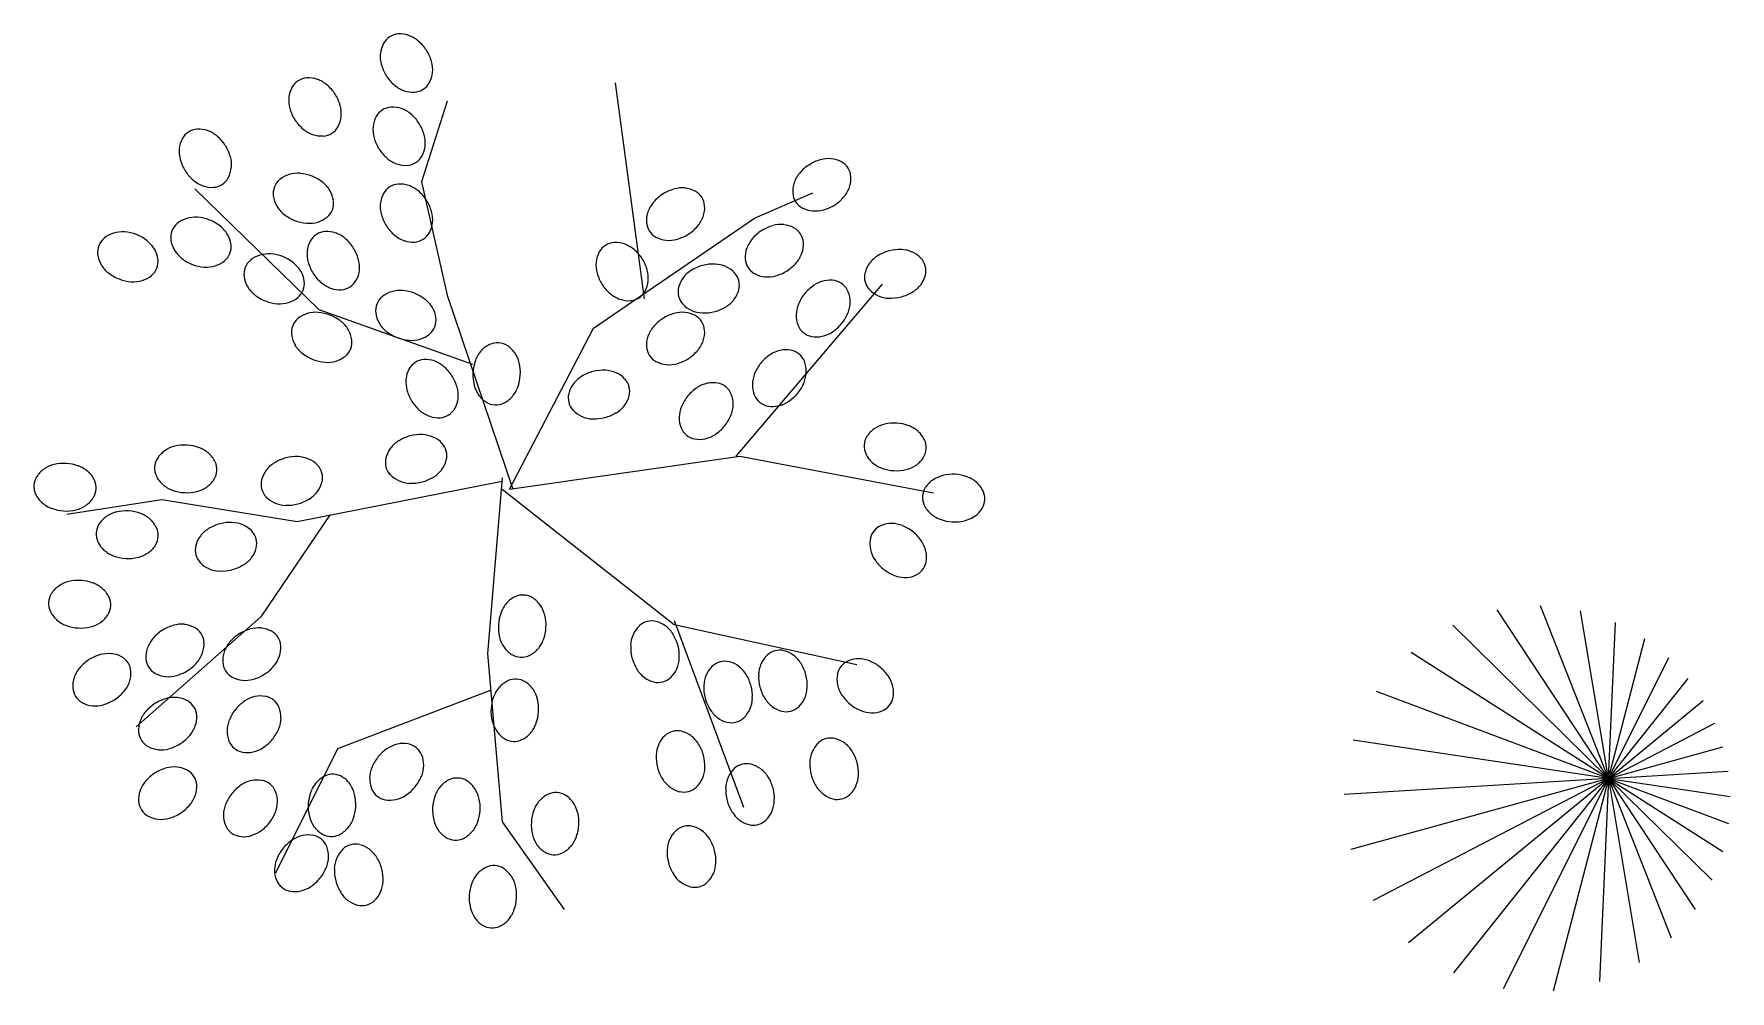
# Model space of a CAD drawing. Extents: x 599.3 to 609.9, y -12.3 to 0.5.
# Drawn here: x 599.35 to 609.91, y -5.47 to 0.49 of the extents above; entities that cross this region are included whole.
import ezdxf

# ---------------------------------------------------------------- set-up
doc = ezdxf.new("R2010")
doc.units = 0
doc.header["$LTSCALE"] = 7.5
doc.layers.get('0').update_dxf_attribs({"linetype": 'CONTINUOUS'})

msp = doc.modelspace()

# ---------------------------------------------------------------- linework, layer by layer
at = {"color": 0}
for p, q in [((603.15, -1.158), (602.968, 0.187)), ((601.92, 0.073), (601.761, -0.429)), ((601.123, -1.226), (600.349, -0.474)), ((601.761, -0.429), (601.92, -1.135)), ((603.834, -0.656), (604.198, -0.497)), ((602.831, -1.34), (603.834, -0.656)), ((601.92, -1.135), (602.33, -2.343)), ((603.72, -2.138), (604.631, -1.067)), ((602.08, -1.568), (601.123, -1.226)), ((602.308, -2.343), (602.831, -1.34)), ((602.308, -2.343), (603.743, -2.138)), ((603.743, -2.138), (604.95, -2.366)), ((602.262, -2.297), (600.986, -2.548)), ((602.262, -2.274), (602.171, -3.368)), ((600.144, -2.411), (599.552, -2.502)), ((600.986, -2.548), (600.144, -2.411)), ((602.262, -2.343), (603.333, -3.186)), ((601.191, -2.502), (600.759, -3.14)), ((600.759, -3.14), (599.984, -3.824)), ((603.333, -3.163), (603.765, -4.325)), ((609.153, -4.146), (608.459, -3.096)), ((609.153, -4.146), (608.73, -3.07)), ((609.153, -4.146), (608.979, -3.101)), ((603.333, -3.186), (604.471, -3.437)), ((609.153, -4.146), (608.183, -3.191)), ((609.153, -4.146), (609.196, -3.174)), ((609.153, -4.146), (609.379, -3.275)), ((602.171, -3.368), (602.262, -4.417)), ((609.153, -4.146), (607.924, -3.361)), ((609.153, -4.146), (609.528, -3.393)), ((609.153, -4.146), (609.649, -3.523)), ((602.194, -3.596), (601.237, -3.961)), ((609.153, -4.146), (607.709, -3.605)), ((609.153, -4.146), (609.743, -3.66)), ((609.153, -4.146), (609.815, -3.802)), ((609.153, -4.146), (607.563, -3.907)), ((601.237, -3.961), (600.85, -4.736)), ((609.153, -4.146), (609.866, -3.948)), ((609.153, -4.146), (609.898, -4.1)), ((609.153, -4.146), (607.506, -4.245)), ((609.153, -4.146), (607.549, -4.589)), ((609.153, -4.146), (607.687, -4.907)), ((609.153, -4.146), (607.908, -5.17)), ((609.153, -4.146), (608.188, -5.356)), ((609.153, -4.146), (608.498, -5.456)), ((609.153, -4.146), (608.809, -5.47)), ((609.153, -4.146), (609.097, -5.41)), ((609.153, -4.146), (609.865, -4.6)), ((609.153, -4.146), (609.901, -4.426)), ((609.153, -4.146), (609.91, -4.259)), ((609.153, -4.146), (609.344, -5.293)), ((609.153, -4.146), (609.543, -5.138)), ((609.153, -4.146), (609.693, -4.963)), ((609.153, -4.146), (609.798, -4.78)), ((602.262, -4.417), (602.649, -4.963))]:
    msp.add_line(p, q, dxfattribs=at)
for centre, radius, start, end in [((601.662, 0.356), 0.158, 151.0337, 175.1792), ((601.624, 0.377), 0.115, 122.6319, 151.0337), ((601.624, 0.377), 0.115, 94.2301, 122.6319), ((601.627, 0.334), 0.158, 70.0845, 94.2301), ((601.613, 0.295), 0.199, 50.2358, 70.0845), ((601.579, 0.254), 0.252, 32.6319, 50.2358), ((601.702, 0.352), 0.199, 175.1792, 195.028), ((601.579, 0.254), 0.252, 15.028, 32.6319), ((601.631, 0.268), 0.199, 355.1792, 15.028), ((601.054, 0.103), 0.115, 94.2301, 122.6319), ((601.058, 0.06), 0.158, 70.0845, 94.2301), ((601.754, 0.366), 0.252, 195.028, 212.6319), ((601.754, 0.366), 0.252, 212.6319, 230.2358), ((601.671, 0.265), 0.158, 331.0337, 355.1792), ((601.092, 0.082), 0.158, 151.0337, 175.1792), ((601.054, 0.103), 0.115, 122.6319, 151.0337), ((601.044, 0.022), 0.199, 50.2358, 70.0845), ((601.01, -0.019), 0.252, 32.6319, 50.2358), ((601.01, -0.019), 0.252, 15.028, 32.6319), ((601.72, 0.325), 0.199, 230.2358, 250.0845), ((601.706, 0.287), 0.158, 250.0845, 274.2301), ((601.709, 0.244), 0.115, 274.2301, 302.6319), ((601.709, 0.244), 0.115, 302.6319, 331.0337), ((601.133, 0.079), 0.199, 175.1792, 195.028), ((601.184, 0.093), 0.252, 195.028, 212.6319), ((601.061, -0.005), 0.199, 355.1792, 15.028), ((601.578, -0.079), 0.115, 122.6319, 151.0337), ((601.578, -0.079), 0.115, 94.2301, 122.6319), ((601.582, -0.122), 0.158, 70.0845, 94.2301), ((601.568, -0.16), 0.199, 50.2358, 70.0845), ((600.371, -0.216), 0.115, 94.2301, 122.6319), ((600.374, -0.259), 0.158, 70.0845, 94.2301), ((601.184, 0.093), 0.252, 212.6319, 230.2358), ((601.15, 0.052), 0.199, 230.2358, 250.0845), ((601.14, -0.03), 0.115, 302.6319, 331.0337), ((601.102, -0.009), 0.158, 331.0337, 355.1792), ((601.616, -0.1), 0.158, 151.0337, 175.1792), ((601.657, -0.103), 0.199, 175.1792, 195.028), ((601.533, -0.201), 0.252, 32.6319, 50.2358), ((601.533, -0.201), 0.252, 15.028, 32.6319), ((600.409, -0.237), 0.158, 151.0337, 175.1792), ((600.371, -0.216), 0.115, 122.6319, 151.0337), ((600.36, -0.297), 0.199, 50.2358, 70.0845), ((600.326, -0.338), 0.252, 32.6319, 50.2358), ((600.326, -0.338), 0.252, 15.028, 32.6319), ((601.136, 0.014), 0.158, 250.0845, 274.2301), ((601.14, -0.03), 0.115, 274.2301, 302.6319), ((601.708, -0.089), 0.252, 195.028, 212.6319), ((601.626, -0.191), 0.158, 331.0337, 355.1792), ((601.585, -0.188), 0.199, 355.1792, 15.028), ((600.45, -0.24), 0.199, 175.1792, 195.028), ((600.501, -0.226), 0.252, 195.028, 212.6319), ((600.378, -0.324), 0.199, 355.1792, 15.028), ((601.708, -0.089), 0.252, 212.6319, 230.2358), ((601.674, -0.131), 0.199, 230.2358, 250.0845), ((601.663, -0.212), 0.115, 274.2301, 302.6319), ((601.663, -0.212), 0.115, 302.6319, 331.0337), ((604.31, -0.536), 0.252, 105.028, 122.6319), ((604.296, -0.484), 0.199, 85.1792, 105.028), ((604.299, -0.443), 0.158, 61.0337, 85.1792), ((604.32, -0.406), 0.115, 32.6319, 61.0337), ((600.501, -0.226), 0.252, 212.6319, 230.2358), ((600.467, -0.267), 0.199, 230.2358, 250.0845), ((600.456, -0.349), 0.115, 302.6319, 331.0337), ((600.418, -0.328), 0.158, 331.0337, 355.1792), ((600.951, -0.503), 0.115, 130.2301, 158.6319), ((600.979, -0.536), 0.158, 106.0845, 130.2301), ((600.99, -0.575), 0.199, 86.2358, 106.0845), ((600.987, -0.629), 0.252, 68.6319, 86.2358), ((600.987, -0.629), 0.252, 51.028, 68.6319), ((601.66, -0.169), 0.158, 250.0845, 274.2301), ((604.269, -0.501), 0.199, 140.2358, 160.0845), ((604.31, -0.536), 0.252, 122.6319, 140.2358), ((604.32, -0.406), 0.115, 4.2301, 32.6319), ((604.277, -0.409), 0.158, 340.0845, 4.2301), ((600.453, -0.306), 0.158, 250.0845, 274.2301), ((600.456, -0.349), 0.115, 274.2301, 302.6319), ((600.951, -0.503), 0.115, 158.6319, 187.0337), ((600.994, -0.498), 0.158, 187.0337, 211.1792), ((601.02, -0.587), 0.199, 31.1792, 51.028), ((601.055, -0.566), 0.158, 7.0337, 31.1792), ((601.662, -0.578), 0.158, 151.0337, 175.1792), ((601.624, -0.558), 0.115, 122.6319, 151.0337), ((601.624, -0.558), 0.115, 94.2301, 122.6319), ((601.627, -0.601), 0.158, 70.0845, 94.2301), ((601.613, -0.639), 0.199, 50.2358, 70.0845), ((601.579, -0.68), 0.252, 32.6319, 50.2358), ((603.399, -0.718), 0.252, 122.6319, 140.2358), ((603.399, -0.718), 0.252, 105.028, 122.6319), ((603.385, -0.666), 0.199, 85.1792, 105.028), ((603.388, -0.626), 0.158, 61.0337, 85.1792), ((603.409, -0.588), 0.115, 32.6319, 61.0337), ((603.409, -0.588), 0.115, 4.2301, 32.6319), ((604.23, -0.488), 0.158, 160.0845, 184.2301), ((604.187, -0.491), 0.115, 184.2301, 212.6319), ((604.198, -0.361), 0.252, 302.6319, 320.2358), ((604.239, -0.395), 0.199, 320.2358, 340.0845), ((601.029, -0.477), 0.199, 211.1792, 231.028), ((601.062, -0.435), 0.252, 231.028, 248.6319), ((601.098, -0.561), 0.115, 310.2301, 338.6319), ((601.098, -0.561), 0.115, 338.6319, 7.0337), ((601.702, -0.582), 0.199, 175.1792, 195.028), ((601.754, -0.568), 0.252, 195.028, 212.6319), ((601.579, -0.68), 0.252, 15.028, 32.6319), ((601.631, -0.666), 0.199, 355.1792, 15.028), ((603.319, -0.67), 0.158, 160.0845, 184.2301), ((603.358, -0.684), 0.199, 140.2358, 160.0845), ((603.366, -0.591), 0.158, 340.0845, 4.2301), ((604.187, -0.491), 0.115, 212.6319, 241.0337), ((604.208, -0.453), 0.158, 241.0337, 265.1792), ((604.212, -0.412), 0.199, 265.1792, 285.028), ((604.198, -0.361), 0.252, 285.028, 302.6319), ((600.313, -0.777), 0.115, 158.6319, 187.0337), ((600.313, -0.777), 0.115, 130.2301, 158.6319), ((600.341, -0.81), 0.158, 106.0845, 130.2301), ((600.352, -0.849), 0.199, 86.2358, 106.0845), ((600.349, -0.902), 0.252, 68.6319, 86.2358), ((600.349, -0.902), 0.252, 51.028, 68.6319), ((600.382, -0.861), 0.199, 31.1792, 51.028), ((601.062, -0.435), 0.252, 248.6319, 266.2358), ((601.059, -0.489), 0.199, 266.2358, 286.0845), ((601.168, -0.854), 0.115, 94.2301, 122.6319), ((601.07, -0.528), 0.158, 286.0845, 310.2301), ((601.172, -0.897), 0.158, 70.0845, 94.2301), ((601.754, -0.568), 0.252, 212.6319, 230.2358), ((601.671, -0.67), 0.158, 331.0337, 355.1792), ((603.276, -0.673), 0.115, 184.2301, 212.6319), ((603.276, -0.673), 0.115, 212.6319, 241.0337), ((603.287, -0.543), 0.252, 302.6319, 320.2358), ((603.328, -0.577), 0.199, 320.2358, 340.0845), ((604.014, -0.946), 0.252, 122.6319, 140.2358), ((604.014, -0.946), 0.252, 105.028, 122.6319), ((604, -0.894), 0.199, 85.1792, 105.028), ((604.003, -0.854), 0.158, 61.0337, 85.1792), ((604.024, -0.816), 0.115, 32.6319, 61.0337), ((599.858, -0.868), 0.115, 158.6319, 187.0337), ((599.858, -0.868), 0.115, 130.2301, 158.6319), ((599.885, -0.901), 0.158, 106.0845, 130.2301), ((599.897, -0.94), 0.199, 86.2358, 106.0845), ((599.893, -0.993), 0.252, 68.6319, 86.2358), ((599.893, -0.993), 0.252, 51.028, 68.6319), ((599.927, -0.952), 0.199, 31.1792, 51.028), ((600.356, -0.772), 0.158, 187.0337, 211.1792), ((600.417, -0.84), 0.158, 7.0337, 31.1792), ((600.46, -0.834), 0.115, 338.6319, 7.0337), ((601.206, -0.875), 0.158, 151.0337, 175.1792), ((601.168, -0.854), 0.115, 122.6319, 151.0337), ((601.158, -0.935), 0.199, 50.2358, 70.0845), ((601.123, -0.976), 0.252, 32.6319, 50.2358), ((601.123, -0.976), 0.252, 15.028, 32.6319), ((601.72, -0.609), 0.199, 230.2358, 250.0845), ((601.706, -0.647), 0.158, 250.0845, 274.2301), ((601.709, -0.69), 0.115, 274.2301, 302.6319), ((601.709, -0.69), 0.115, 302.6319, 331.0337), ((602.968, -0.922), 0.115, 122.6319, 151.0337), ((602.968, -0.922), 0.115, 94.2301, 122.6319), ((602.971, -0.965), 0.158, 70.0845, 94.2301), ((602.957, -1.004), 0.199, 50.2358, 70.0845), ((603.297, -0.635), 0.158, 241.0337, 265.1792), ((603.301, -0.595), 0.199, 265.1792, 285.028), ((603.287, -0.543), 0.252, 285.028, 302.6319), ((603.934, -0.898), 0.158, 160.0845, 184.2301), ((603.973, -0.912), 0.199, 140.2358, 160.0845), ((604.024, -0.816), 0.115, 4.2301, 32.6319), ((603.981, -0.819), 0.158, 340.0845, 4.2301), ((599.9, -0.863), 0.158, 187.0337, 211.1792), ((599.935, -0.842), 0.199, 211.1792, 231.028), ((599.962, -0.931), 0.158, 7.0337, 31.1792), ((600.005, -0.925), 0.115, 338.6319, 7.0337), ((600.391, -0.75), 0.199, 211.1792, 231.028), ((600.424, -0.709), 0.252, 231.028, 248.6319), ((600.424, -0.709), 0.252, 248.6319, 266.2358), ((600.432, -0.801), 0.158, 286.0845, 310.2301), ((600.46, -0.834), 0.115, 310.2301, 338.6319), ((600.769, -1.005), 0.115, 130.2301, 158.6319), ((600.797, -1.038), 0.158, 106.0845, 130.2301), ((600.808, -1.077), 0.199, 86.2358, 106.0845), ((600.804, -1.13), 0.252, 68.6319, 86.2358), ((600.804, -1.13), 0.252, 51.028, 68.6319), ((600.838, -1.089), 0.199, 31.1792, 51.028), ((601.247, -0.878), 0.199, 175.1792, 195.028), ((601.298, -0.864), 0.252, 195.028, 212.6319), ((601.175, -0.962), 0.199, 355.1792, 15.028), ((603.046, -0.946), 0.199, 175.1792, 195.028), ((603.006, -0.943), 0.158, 151.0337, 175.1792), ((602.923, -1.045), 0.252, 32.6319, 50.2358), ((602.923, -1.045), 0.252, 15.028, 32.6319), ((603.575, -1.194), 0.252, 104.6319, 122.2358), ((603.575, -1.194), 0.252, 87.028, 104.6319), ((603.578, -1.141), 0.199, 67.1792, 87.028), ((603.891, -0.901), 0.115, 184.2301, 212.6319), ((603.902, -0.771), 0.252, 302.6319, 320.2358), ((603.943, -0.805), 0.199, 320.2358, 340.0845), ((604.676, -1.033), 0.158, 142.0845, 166.2301), ((604.708, -1.058), 0.199, 122.2358, 142.0845), ((604.737, -1.103), 0.252, 104.6319, 122.2358), ((604.737, -1.103), 0.252, 87.028, 104.6319), ((604.74, -1.05), 0.199, 67.1792, 87.028), ((604.755, -1.012), 0.158, 43.0337, 67.1792), ((604.787, -0.983), 0.115, 14.6319, 43.0337), ((599.969, -0.8), 0.252, 231.028, 248.6319), ((599.969, -0.8), 0.252, 248.6319, 266.2358), ((599.965, -0.853), 0.199, 266.2358, 286.0845), ((599.977, -0.892), 0.158, 286.0845, 310.2301), ((600.005, -0.925), 0.115, 310.2301, 338.6319), ((600.421, -0.762), 0.199, 266.2358, 286.0845), ((600.769, -1.005), 0.115, 158.6319, 187.0337), ((600.812, -0.999), 0.158, 187.0337, 211.1792), ((600.873, -1.068), 0.158, 7.0337, 31.1792), ((600.916, -1.062), 0.115, 338.6319, 7.0337), ((601.298, -0.864), 0.252, 212.6319, 230.2358), ((601.253, -0.987), 0.115, 302.6319, 331.0337), ((601.216, -0.966), 0.158, 331.0337, 355.1792), ((603.098, -0.933), 0.252, 195.028, 212.6319), ((603.015, -1.034), 0.158, 331.0337, 355.1792), ((602.974, -1.031), 0.199, 355.1792, 15.028), ((603.515, -1.124), 0.158, 142.0845, 166.2301), ((603.547, -1.149), 0.199, 122.2358, 142.0845), ((603.594, -1.104), 0.158, 43.0337, 67.1792), ((603.625, -1.074), 0.115, 14.6319, 43.0337), ((603.625, -1.074), 0.115, 346.2301, 14.6319), ((603.891, -0.901), 0.115, 212.6319, 241.0337), ((603.912, -0.863), 0.158, 241.0337, 265.1792), ((603.915, -0.823), 0.199, 265.1792, 285.028), ((603.902, -0.771), 0.252, 285.028, 302.6319), ((604.313, -1.24), 0.199, 103.1792, 123.028), ((604.304, -1.2), 0.158, 79.0337, 103.1792), ((604.312, -1.158), 0.115, 50.6319, 79.0337), ((604.634, -1.023), 0.115, 166.2301, 194.6319), ((604.634, -1.023), 0.115, 194.6319, 223.0337), ((604.745, -0.973), 0.158, 322.0845, 346.2301), ((604.787, -0.983), 0.115, 346.2301, 14.6319), ((600.846, -0.978), 0.199, 211.1792, 231.028), ((600.88, -0.937), 0.252, 231.028, 248.6319), ((600.888, -1.029), 0.158, 286.0845, 310.2301), ((600.916, -1.062), 0.115, 310.2301, 338.6319), ((601.264, -0.905), 0.199, 230.2358, 250.0845), ((601.25, -0.944), 0.158, 250.0845, 274.2301), ((601.253, -0.987), 0.115, 274.2301, 302.6319), ((601.589, -1.233), 0.115, 130.2301, 158.6319), ((601.617, -1.266), 0.158, 106.0845, 130.2301), ((601.628, -1.305), 0.199, 86.2358, 106.0845), ((601.624, -1.358), 0.252, 68.6319, 86.2358), ((601.624, -1.358), 0.252, 51.028, 68.6319), ((601.658, -1.316), 0.199, 31.1792, 51.028), ((603.098, -0.933), 0.252, 212.6319, 230.2358), ((603.064, -0.974), 0.199, 230.2358, 250.0845), ((603.05, -1.012), 0.158, 250.0845, 274.2301), ((603.053, -1.055), 0.115, 274.2301, 302.6319), ((603.053, -1.055), 0.115, 302.6319, 331.0337), ((603.473, -1.114), 0.115, 166.2301, 194.6319), ((603.473, -1.114), 0.115, 194.6319, 223.0337), ((603.551, -1.039), 0.199, 302.2358, 322.0845), ((603.583, -1.064), 0.158, 322.0845, 346.2301), ((604.342, -1.285), 0.252, 140.6319, 158.2358), ((604.342, -1.285), 0.252, 123.028, 140.6319), ((604.312, -1.158), 0.115, 22.2301, 50.6319), ((604.272, -1.174), 0.158, 358.0845, 22.2301), ((604.666, -0.993), 0.158, 223.0337, 247.1792), ((604.682, -0.956), 0.199, 247.1792, 267.028), ((604.684, -0.902), 0.252, 267.028, 284.6319), ((604.684, -0.902), 0.252, 284.6319, 302.2358), ((604.713, -0.948), 0.199, 302.2358, 322.0845), ((600.88, -0.937), 0.252, 248.6319, 266.2358), ((600.876, -0.99), 0.199, 266.2358, 286.0845), ((601.093, -1.402), 0.158, 106.0845, 130.2301), ((601.104, -1.441), 0.199, 86.2358, 106.0845), ((601.1, -1.495), 0.252, 68.6319, 86.2358), ((601.1, -1.495), 0.252, 51.028, 68.6319), ((601.589, -1.233), 0.115, 158.6319, 187.0337), ((601.632, -1.227), 0.158, 187.0337, 211.1792), ((601.693, -1.295), 0.158, 7.0337, 31.1792), ((603.399, -1.493), 0.252, 105.028, 122.6319), ((603.385, -1.441), 0.199, 85.1792, 105.028), ((603.504, -1.084), 0.158, 223.0337, 247.1792), ((603.388, -1.401), 0.158, 61.0337, 85.1792), ((603.52, -1.047), 0.199, 247.1792, 267.028), ((603.409, -1.363), 0.115, 32.6319, 61.0337), ((603.523, -0.994), 0.252, 267.028, 284.6319), ((603.523, -0.994), 0.252, 284.6319, 302.2358), ((604.293, -1.265), 0.199, 158.2358, 178.0845), ((604.252, -1.264), 0.158, 178.0845, 202.2301), ((604.182, -1.153), 0.252, 320.6319, 338.2358), ((604.232, -1.173), 0.199, 338.2358, 358.0845), ((601.065, -1.369), 0.115, 158.6319, 187.0337), ((601.065, -1.369), 0.115, 130.2301, 158.6319), ((601.134, -1.453), 0.199, 31.1792, 51.028), ((601.169, -1.432), 0.158, 7.0337, 31.1792), ((601.666, -1.206), 0.199, 211.1792, 231.028), ((601.7, -1.165), 0.252, 231.028, 248.6319), ((601.736, -1.29), 0.115, 310.2301, 338.6319), ((601.736, -1.29), 0.115, 338.6319, 7.0337), ((603.358, -1.459), 0.199, 140.2358, 160.0845), ((603.399, -1.493), 0.252, 122.6319, 140.2358), ((603.409, -1.363), 0.115, 4.2301, 32.6319), ((603.366, -1.366), 0.158, 340.0845, 4.2301), ((604.212, -1.28), 0.115, 202.2301, 230.6319), ((604.212, -1.28), 0.115, 230.6319, 259.0337), ((604.211, -1.198), 0.199, 283.1792, 303.028), ((604.182, -1.153), 0.252, 303.028, 320.6319), ((601.108, -1.364), 0.158, 187.0337, 211.1792), ((601.142, -1.343), 0.199, 211.1792, 231.028), ((601.212, -1.427), 0.115, 310.2301, 338.6319), ((601.212, -1.427), 0.115, 338.6319, 7.0337), ((601.7, -1.165), 0.252, 248.6319, 266.2358), ((601.696, -1.218), 0.199, 266.2358, 286.0845), ((601.708, -1.257), 0.158, 286.0845, 310.2301), ((602.251, -1.586), 0.158, 115.0337, 139.1792), ((602.233, -1.547), 0.115, 86.6319, 115.0337), ((602.233, -1.547), 0.115, 58.2301, 86.6319), ((602.21, -1.583), 0.158, 34.0845, 58.2301), ((603.319, -1.445), 0.158, 160.0845, 184.2301), ((603.276, -1.448), 0.115, 184.2301, 212.6319), ((603.328, -1.352), 0.199, 320.2358, 340.0845), ((604.031, -1.633), 0.158, 79.0337, 103.1792), ((604.039, -1.591), 0.115, 50.6319, 79.0337), ((604.22, -1.238), 0.158, 259.0337, 283.1792), ((601.176, -1.301), 0.252, 231.028, 248.6319), ((601.176, -1.301), 0.252, 248.6319, 266.2358), ((601.173, -1.355), 0.199, 266.2358, 286.0845), ((601.184, -1.394), 0.158, 286.0845, 310.2301), ((601.783, -1.651), 0.115, 122.6319, 151.0337), ((601.783, -1.651), 0.115, 94.2301, 122.6319), ((601.787, -1.694), 0.158, 70.0845, 94.2301), ((601.773, -1.733), 0.199, 50.2358, 70.0845), ((601.738, -1.774), 0.252, 32.6319, 50.2358), ((602.332, -1.632), 0.252, 159.028, 176.6319), ((602.282, -1.612), 0.199, 139.1792, 159.028), ((602.176, -1.606), 0.199, 14.2358, 34.0845), ((602.124, -1.619), 0.252, 356.6319, 14.2358), ((603.276, -1.448), 0.115, 212.6319, 241.0337), ((603.297, -1.41), 0.158, 241.0337, 265.1792), ((603.301, -1.37), 0.199, 265.1792, 285.028), ((603.287, -1.318), 0.252, 285.028, 302.6319), ((603.287, -1.318), 0.252, 302.6319, 320.2358), ((604.069, -1.718), 0.252, 140.6319, 158.2358), ((604.069, -1.718), 0.252, 123.028, 140.6319), ((604.04, -1.673), 0.199, 103.1792, 123.028), ((604.039, -1.591), 0.115, 22.2301, 50.6319), ((603.999, -1.607), 0.158, 358.0845, 22.2301), ((601.821, -1.672), 0.158, 151.0337, 175.1792), ((601.862, -1.676), 0.199, 175.1792, 195.028), ((601.738, -1.774), 0.252, 15.028, 32.6319), ((602.332, -1.632), 0.252, 176.6319, 194.2358), ((602.124, -1.619), 0.252, 339.028, 356.6319), ((602.831, -1.785), 0.158, 142.0845, 166.2301), ((602.863, -1.81), 0.199, 122.2358, 142.0845), ((602.892, -1.855), 0.252, 104.6319, 122.2358), ((602.892, -1.855), 0.252, 87.028, 104.6319), ((602.895, -1.802), 0.199, 67.1792, 87.028), ((602.91, -1.764), 0.158, 43.0337, 67.1792), ((602.942, -1.735), 0.115, 14.6319, 43.0337), ((603.584, -1.878), 0.199, 103.1792, 123.028), ((603.575, -1.839), 0.158, 79.0337, 103.1792), ((603.583, -1.796), 0.115, 50.6319, 79.0337), ((604.02, -1.698), 0.199, 158.2358, 178.0845), ((603.909, -1.586), 0.252, 320.6319, 338.2358), ((603.958, -1.606), 0.199, 338.2358, 358.0845), ((601.913, -1.662), 0.252, 195.028, 212.6319), ((601.831, -1.763), 0.158, 331.0337, 355.1792), ((601.79, -1.76), 0.199, 355.1792, 15.028), ((602.28, -1.645), 0.199, 194.2358, 214.0845), ((602.246, -1.667), 0.158, 214.0845, 238.2301), ((602.205, -1.665), 0.158, 295.0337, 319.1792), ((602.174, -1.638), 0.199, 319.1792, 339.028), ((602.789, -1.775), 0.115, 166.2301, 194.6319), ((602.9, -1.725), 0.158, 322.0845, 346.2301), ((602.942, -1.735), 0.115, 346.2301, 14.6319), ((603.614, -1.923), 0.252, 140.6319, 158.2358), ((603.614, -1.923), 0.252, 123.028, 140.6319), ((603.583, -1.796), 0.115, 22.2301, 50.6319), ((603.543, -1.813), 0.158, 358.0845, 22.2301), ((603.979, -1.697), 0.158, 178.0845, 202.2301), ((603.939, -1.713), 0.115, 202.2301, 230.6319), ((603.909, -1.586), 0.252, 303.028, 320.6319), ((601.913, -1.662), 0.252, 212.6319, 230.2358), ((601.879, -1.703), 0.199, 230.2358, 250.0845), ((601.865, -1.741), 0.158, 250.0845, 274.2301), ((601.868, -1.784), 0.115, 274.2301, 302.6319), ((601.868, -1.784), 0.115, 302.6319, 331.0337), ((602.223, -1.704), 0.115, 238.2301, 266.6319), ((602.223, -1.704), 0.115, 266.6319, 295.0337), ((602.789, -1.775), 0.115, 194.6319, 223.0337), ((602.821, -1.745), 0.158, 223.0337, 247.1792), ((602.837, -1.708), 0.199, 247.1792, 267.028), ((602.839, -1.654), 0.252, 267.028, 284.6319), ((602.839, -1.654), 0.252, 284.6319, 302.2358), ((602.868, -1.7), 0.199, 302.2358, 322.0845), ((603.564, -1.903), 0.199, 158.2358, 178.0845), ((603.523, -1.902), 0.158, 178.0845, 202.2301), ((603.453, -1.791), 0.252, 320.6319, 338.2358), ((603.503, -1.811), 0.199, 338.2358, 358.0845), ((603.939, -1.713), 0.115, 230.6319, 259.0337), ((603.947, -1.671), 0.158, 259.0337, 283.1792), ((603.938, -1.631), 0.199, 283.1792, 303.028), ((601.753, -2.256), 0.252, 87.028, 104.6319), ((601.756, -2.203), 0.199, 67.1792, 87.028), ((603.483, -1.918), 0.115, 202.2301, 230.6319), ((603.483, -1.918), 0.115, 230.6319, 259.0337), ((603.482, -1.836), 0.199, 283.1792, 303.028), ((603.453, -1.791), 0.252, 303.028, 320.6319), ((604.669, -2.099), 0.158, 124.0845, 148.2301), ((604.691, -2.133), 0.199, 104.2358, 124.0845), ((604.705, -2.184), 0.252, 86.6319, 104.2358), ((604.705, -2.184), 0.252, 69.028, 86.6319), ((604.724, -2.134), 0.199, 49.1792, 69.028), ((604.75, -2.104), 0.158, 25.0337, 49.1792), ((600.25, -2.236), 0.158, 124.0845, 148.2301), ((600.273, -2.269), 0.199, 104.2358, 124.0845), ((600.286, -2.321), 0.252, 86.6319, 104.2358), ((600.286, -2.321), 0.252, 69.028, 86.6319), ((600.305, -2.271), 0.199, 49.1792, 69.028), ((601.692, -2.186), 0.158, 142.0845, 166.2301), ((601.724, -2.211), 0.199, 122.2358, 142.0845), ((601.753, -2.256), 0.252, 104.6319, 122.2358), ((601.772, -2.165), 0.158, 43.0337, 67.1792), ((601.803, -2.136), 0.115, 14.6319, 43.0337), ((601.803, -2.136), 0.115, 346.2301, 14.6319), ((603.491, -1.876), 0.158, 259.0337, 283.1792), ((604.632, -2.076), 0.115, 148.2301, 176.6319), ((604.632, -2.076), 0.115, 176.6319, 205.0337), ((604.789, -2.085), 0.115, 328.2301, 356.6319), ((604.789, -2.085), 0.115, 356.6319, 25.0337), ((599.498, -2.35), 0.158, 124.0845, 148.2301), ((599.521, -2.383), 0.199, 104.2358, 124.0845), ((599.534, -2.435), 0.252, 86.6319, 104.2358), ((599.534, -2.435), 0.252, 69.028, 86.6319), ((599.553, -2.385), 0.199, 49.1792, 69.028), ((600.213, -2.213), 0.115, 148.2301, 176.6319), ((600.213, -2.213), 0.115, 176.6319, 205.0337), ((600.331, -2.24), 0.158, 25.0337, 49.1792), ((600.371, -2.222), 0.115, 356.6319, 25.0337), ((600.95, -2.348), 0.199, 122.2358, 142.0845), ((600.979, -2.393), 0.252, 104.6319, 122.2358), ((600.979, -2.393), 0.252, 87.028, 104.6319), ((600.981, -2.34), 0.199, 67.1792, 87.028), ((600.997, -2.302), 0.158, 43.0337, 67.1792), ((601.029, -2.273), 0.115, 14.6319, 43.0337), ((601.65, -2.176), 0.115, 166.2301, 194.6319), ((601.65, -2.176), 0.115, 194.6319, 223.0337), ((601.761, -2.126), 0.158, 322.0845, 346.2301), ((604.671, -2.058), 0.158, 205.0337, 229.1792), ((604.698, -2.027), 0.199, 229.1792, 249.028), ((604.717, -1.977), 0.252, 249.028, 266.6319), ((604.73, -2.029), 0.199, 284.2358, 304.0845), ((604.753, -2.063), 0.158, 304.0845, 328.2301), ((599.461, -2.327), 0.115, 176.6319, 205.0337), ((599.461, -2.327), 0.115, 148.2301, 176.6319), ((599.58, -2.354), 0.158, 25.0337, 49.1792), ((599.619, -2.336), 0.115, 356.6319, 25.0337), ((600.252, -2.195), 0.158, 205.0337, 229.1792), ((600.279, -2.164), 0.199, 229.1792, 249.028), ((600.334, -2.199), 0.158, 304.0845, 328.2301), ((600.371, -2.222), 0.115, 328.2301, 356.6319), ((600.876, -2.313), 0.115, 166.2301, 194.6319), ((600.918, -2.323), 0.158, 142.0845, 166.2301), ((600.987, -2.262), 0.158, 322.0845, 346.2301), ((601.029, -2.273), 0.115, 346.2301, 14.6319), ((601.682, -2.146), 0.158, 223.0337, 247.1792), ((601.698, -2.109), 0.199, 247.1792, 267.028), ((601.7, -2.055), 0.252, 267.028, 284.6319), ((601.7, -2.055), 0.252, 284.6319, 302.2358), ((601.729, -2.101), 0.199, 302.2358, 322.0845), ((604.717, -1.977), 0.252, 266.6319, 284.2358), ((605.033, -2.418), 0.158, 124.0845, 148.2301), ((605.056, -2.452), 0.199, 104.2358, 124.0845), ((605.069, -2.503), 0.252, 86.6319, 104.2358), ((605.069, -2.503), 0.252, 69.028, 86.6319), ((605.088, -2.453), 0.199, 49.1792, 69.028), ((605.115, -2.423), 0.158, 25.0337, 49.1792), ((599.5, -2.308), 0.158, 205.0337, 229.1792), ((599.527, -2.278), 0.199, 229.1792, 249.028), ((599.582, -2.313), 0.158, 304.0845, 328.2301), ((599.619, -2.336), 0.115, 328.2301, 356.6319), ((600.298, -2.114), 0.252, 249.028, 266.6319), ((600.298, -2.114), 0.252, 266.6319, 284.2358), ((600.311, -2.166), 0.199, 284.2358, 304.0845), ((600.876, -2.313), 0.115, 194.6319, 223.0337), ((600.907, -2.283), 0.158, 223.0337, 247.1792), ((600.923, -2.246), 0.199, 247.1792, 267.028), ((600.926, -2.192), 0.252, 284.6319, 302.2358), ((600.955, -2.237), 0.199, 302.2358, 322.0845), ((604.996, -2.395), 0.115, 148.2301, 176.6319), ((604.996, -2.395), 0.115, 176.6319, 205.0337), ((605.154, -2.404), 0.115, 328.2301, 356.6319), ((605.154, -2.404), 0.115, 356.6319, 25.0337), ((599.546, -2.228), 0.252, 249.028, 266.6319), ((599.546, -2.228), 0.252, 266.6319, 284.2358), ((599.559, -2.28), 0.199, 284.2358, 304.0845), ((599.885, -2.646), 0.158, 124.0845, 148.2301), ((599.908, -2.679), 0.199, 104.2358, 124.0845), ((599.921, -2.731), 0.252, 86.6319, 104.2358), ((599.921, -2.731), 0.252, 69.028, 86.6319), ((599.94, -2.681), 0.199, 49.1792, 69.028), ((599.967, -2.651), 0.158, 25.0337, 49.1792), ((600.926, -2.192), 0.252, 267.028, 284.6319), ((605.035, -2.377), 0.158, 205.0337, 229.1792), ((605.062, -2.346), 0.199, 229.1792, 249.028), ((605.081, -2.296), 0.252, 249.028, 266.6319), ((605.094, -2.348), 0.199, 284.2358, 304.0845), ((605.117, -2.382), 0.158, 304.0845, 328.2301), ((599.849, -2.623), 0.115, 148.2301, 176.6319), ((599.849, -2.623), 0.115, 176.6319, 205.0337), ((600.006, -2.632), 0.115, 328.2301, 356.6319), ((600.006, -2.632), 0.115, 356.6319, 25.0337), ((600.508, -2.733), 0.158, 142.0845, 166.2301), ((600.54, -2.758), 0.199, 122.2358, 142.0845), ((600.569, -2.803), 0.252, 104.6319, 122.2358), ((600.569, -2.803), 0.252, 87.028, 104.6319), ((600.571, -2.75), 0.199, 67.1792, 87.028), ((600.587, -2.712), 0.158, 43.0337, 67.1792), ((600.619, -2.683), 0.115, 14.6319, 43.0337), ((604.668, -2.676), 0.115, 140.6319, 169.0337), ((604.668, -2.676), 0.115, 112.2301, 140.6319), ((604.685, -2.716), 0.158, 88.0845, 112.2301), ((604.683, -2.756), 0.199, 68.2358, 88.0845), ((604.664, -2.806), 0.252, 50.6319, 68.2358), ((604.664, -2.806), 0.252, 33.028, 50.6319), ((605.081, -2.296), 0.252, 266.6319, 284.2358), ((599.888, -2.605), 0.158, 205.0337, 229.1792), ((599.914, -2.574), 0.199, 229.1792, 249.028), ((599.947, -2.576), 0.199, 284.2358, 304.0845), ((599.969, -2.61), 0.158, 304.0845, 328.2301), ((600.466, -2.723), 0.115, 166.2301, 194.6319), ((600.577, -2.673), 0.158, 322.0845, 346.2301), ((600.619, -2.683), 0.115, 346.2301, 14.6319), ((604.711, -2.684), 0.158, 169.0337, 193.1792), ((604.75, -2.675), 0.199, 193.1792, 213.028), ((604.708, -2.777), 0.199, 13.1792, 33.028), ((604.748, -2.767), 0.158, 349.0337, 13.1792), ((599.933, -2.524), 0.252, 249.028, 266.6319), ((599.933, -2.524), 0.252, 266.6319, 284.2358), ((600.466, -2.723), 0.115, 194.6319, 223.0337), ((600.497, -2.693), 0.158, 223.0337, 247.1792), ((600.513, -2.656), 0.199, 247.1792, 267.028), ((600.516, -2.602), 0.252, 267.028, 284.6319), ((600.516, -2.602), 0.252, 284.6319, 302.2358), ((600.545, -2.648), 0.199, 302.2358, 322.0845), ((604.795, -2.645), 0.252, 213.028, 230.6319), ((604.795, -2.645), 0.252, 230.6319, 248.2358), ((604.79, -2.776), 0.115, 292.2301, 320.6319), ((604.79, -2.776), 0.115, 320.6319, 349.0337), ((599.589, -3.079), 0.158, 124.0845, 148.2301), ((599.612, -3.112), 0.199, 104.2358, 124.0845), ((599.625, -3.164), 0.252, 86.6319, 104.2358), ((599.625, -3.164), 0.252, 69.028, 86.6319), ((599.644, -3.114), 0.199, 49.1792, 69.028), ((604.775, -2.695), 0.199, 248.2358, 268.0845), ((604.774, -2.736), 0.158, 268.0845, 292.2301), ((599.552, -3.056), 0.115, 176.6319, 205.0337), ((599.552, -3.056), 0.115, 148.2301, 176.6319), ((599.671, -3.084), 0.158, 25.0337, 49.1792), ((599.71, -3.065), 0.115, 356.6319, 25.0337), ((602.441, -3.184), 0.199, 139.1792, 159.028), ((602.41, -3.157), 0.158, 115.0337, 139.1792), ((602.392, -3.118), 0.115, 86.6319, 115.0337), ((602.392, -3.118), 0.115, 58.2301, 86.6319), ((602.369, -3.155), 0.158, 34.0845, 58.2301), ((599.592, -3.038), 0.158, 205.0337, 229.1792), ((599.618, -3.007), 0.199, 229.1792, 249.028), ((599.673, -3.043), 0.158, 304.0845, 328.2301), ((599.71, -3.065), 0.115, 328.2301, 356.6319), ((602.491, -3.203), 0.252, 159.028, 176.6319), ((602.335, -3.178), 0.199, 14.2358, 34.0845), ((602.284, -3.191), 0.252, 356.6319, 14.2358), ((603.194, -3.28), 0.115, 104.6319, 133.0337), ((603.194, -3.28), 0.115, 76.2301, 104.6319), ((603.184, -3.322), 0.158, 52.0845, 76.2301), ((599.637, -2.957), 0.252, 249.028, 266.6319), ((599.637, -2.957), 0.252, 266.6319, 284.2358), ((599.65, -3.009), 0.199, 284.2358, 304.0845), ((600.24, -3.402), 0.199, 140.2358, 160.0845), ((600.281, -3.436), 0.252, 122.6319, 140.2358), ((600.281, -3.436), 0.252, 105.028, 122.6319), ((600.267, -3.384), 0.199, 85.1792, 105.028), ((600.27, -3.344), 0.158, 61.0337, 85.1792), ((600.291, -3.306), 0.115, 32.6319, 61.0337), ((600.291, -3.306), 0.115, 4.2301, 32.6319), ((600.759, -3.459), 0.252, 122.6319, 140.2358), ((600.759, -3.459), 0.252, 105.028, 122.6319), ((600.745, -3.407), 0.199, 85.1792, 105.028), ((600.749, -3.367), 0.158, 61.0337, 85.1792), ((600.77, -3.329), 0.115, 32.6319, 61.0337), ((600.77, -3.329), 0.115, 4.2301, 32.6319), ((602.491, -3.203), 0.252, 176.6319, 194.2358), ((602.439, -3.216), 0.199, 194.2358, 214.0845), ((602.284, -3.191), 0.252, 339.028, 356.6319), ((603.261, -3.327), 0.199, 157.1792, 177.028), ((603.224, -3.312), 0.158, 133.0337, 157.1792), ((603.159, -3.354), 0.199, 32.2358, 52.0845), ((603.114, -3.383), 0.252, 14.6319, 32.2358), ((599.825, -3.618), 0.252, 105.028, 122.6319), ((599.811, -3.567), 0.199, 85.1792, 105.028), ((599.815, -3.526), 0.158, 61.0337, 85.1792), ((600.201, -3.388), 0.158, 160.0845, 184.2301), ((600.21, -3.295), 0.199, 320.2358, 340.0845), ((600.248, -3.309), 0.158, 340.0845, 4.2301), ((600.68, -3.411), 0.158, 160.0845, 184.2301), ((600.718, -3.425), 0.199, 140.2358, 160.0845), ((600.726, -3.332), 0.158, 340.0845, 4.2301), ((602.405, -3.239), 0.158, 214.0845, 238.2301), ((602.383, -3.276), 0.115, 238.2301, 266.6319), ((602.383, -3.276), 0.115, 266.6319, 295.0337), ((602.364, -3.237), 0.158, 295.0337, 319.1792), ((602.334, -3.21), 0.199, 319.1792, 339.028), ((603.315, -3.33), 0.252, 177.028, 194.6319), ((603.114, -3.383), 0.252, 357.028, 14.6319), ((604.021, -3.494), 0.158, 133.0337, 157.1792), ((603.991, -3.462), 0.115, 104.6319, 133.0337), ((603.991, -3.462), 0.115, 76.2301, 104.6319), ((603.981, -3.504), 0.158, 52.0845, 76.2301), ((603.956, -3.536), 0.199, 32.2358, 52.0845), ((599.784, -3.584), 0.199, 140.2358, 160.0845), ((599.825, -3.618), 0.252, 122.6319, 140.2358), ((599.836, -3.488), 0.115, 32.6319, 61.0337), ((599.836, -3.488), 0.115, 4.2301, 32.6319), ((599.793, -3.492), 0.158, 340.0845, 4.2301), ((600.158, -3.391), 0.115, 184.2301, 212.6319), ((600.158, -3.391), 0.115, 212.6319, 241.0337), ((600.169, -3.261), 0.252, 285.028, 302.6319), ((600.169, -3.261), 0.252, 302.6319, 320.2358), ((600.637, -3.414), 0.115, 184.2301, 212.6319), ((600.637, -3.414), 0.115, 212.6319, 241.0337), ((600.647, -3.284), 0.252, 302.6319, 320.2358), ((600.688, -3.318), 0.199, 320.2358, 340.0845), ((603.315, -3.33), 0.252, 194.6319, 212.2358), ((603.269, -3.359), 0.199, 212.2358, 232.0845), ((603.205, -3.401), 0.158, 313.0337, 337.1792), ((603.167, -3.385), 0.199, 337.1792, 357.028), ((603.679, -3.562), 0.158, 133.0337, 157.1792), ((603.65, -3.531), 0.115, 104.6319, 133.0337), ((603.65, -3.531), 0.115, 76.2301, 104.6319), ((603.64, -3.573), 0.158, 52.0845, 76.2301), ((603.614, -3.605), 0.199, 32.2358, 52.0845), ((604.058, -3.51), 0.199, 157.1792, 177.028), ((603.911, -3.565), 0.252, 14.6319, 32.2358), ((604.463, -3.519), 0.115, 140.6319, 169.0337), ((604.463, -3.519), 0.115, 112.2301, 140.6319), ((604.48, -3.559), 0.158, 88.0845, 112.2301), ((604.478, -3.599), 0.199, 68.2358, 88.0845), ((604.459, -3.649), 0.252, 50.6319, 68.2358), ((604.459, -3.649), 0.252, 33.028, 50.6319), ((599.746, -3.57), 0.158, 160.0845, 184.2301), ((599.703, -3.573), 0.115, 184.2301, 212.6319), ((599.754, -3.478), 0.199, 320.2358, 340.0845), ((600.179, -3.353), 0.158, 241.0337, 265.1792), ((600.183, -3.313), 0.199, 265.1792, 285.028), ((600.658, -3.376), 0.158, 241.0337, 265.1792), ((600.661, -3.336), 0.199, 265.1792, 285.028), ((600.647, -3.284), 0.252, 285.028, 302.6319), ((602.395, -3.708), 0.199, 139.1792, 159.028), ((602.365, -3.681), 0.158, 115.0337, 139.1792), ((602.346, -3.642), 0.115, 86.6319, 115.0337), ((602.346, -3.642), 0.115, 58.2301, 86.6319), ((602.324, -3.679), 0.158, 34.0845, 58.2301), ((602.29, -3.702), 0.199, 14.2358, 34.0845), ((603.244, -3.391), 0.158, 232.0845, 256.2301), ((603.234, -3.433), 0.115, 256.2301, 284.6319), ((603.234, -3.433), 0.115, 284.6319, 313.0337), ((603.717, -3.578), 0.199, 157.1792, 177.028), ((603.77, -3.581), 0.252, 177.028, 194.6319), ((603.569, -3.633), 0.252, 14.6319, 32.2358), ((603.569, -3.633), 0.252, 357.028, 14.6319), ((604.112, -3.513), 0.252, 177.028, 194.6319), ((604.112, -3.513), 0.252, 194.6319, 212.2358), ((603.964, -3.568), 0.199, 337.1792, 357.028), ((603.911, -3.565), 0.252, 357.028, 14.6319), ((604.506, -3.527), 0.158, 169.0337, 193.1792), ((604.545, -3.518), 0.199, 193.1792, 213.028), ((604.503, -3.62), 0.199, 13.1792, 33.028), ((604.543, -3.611), 0.158, 349.0337, 13.1792), ((599.703, -3.573), 0.115, 212.6319, 241.0337), ((599.724, -3.536), 0.158, 241.0337, 265.1792), ((599.727, -3.495), 0.199, 265.1792, 285.028), ((599.713, -3.443), 0.252, 285.028, 302.6319), ((599.713, -3.443), 0.252, 302.6319, 320.2358), ((600.235, -3.892), 0.252, 122.6319, 140.2358), ((600.235, -3.892), 0.252, 105.028, 122.6319), ((600.221, -3.84), 0.199, 85.1792, 105.028), ((600.225, -3.8), 0.158, 61.0337, 85.1792), ((600.246, -3.762), 0.115, 32.6319, 61.0337), ((600.798, -3.874), 0.252, 123.028, 140.6319), ((600.769, -3.829), 0.199, 103.1792, 123.028), ((600.759, -3.79), 0.158, 79.0337, 103.1792), ((600.767, -3.747), 0.115, 50.6319, 79.0337), ((600.767, -3.747), 0.115, 22.2301, 50.6319), ((602.445, -3.727), 0.252, 159.028, 176.6319), ((602.238, -3.715), 0.252, 356.6319, 14.2358), ((603.77, -3.581), 0.252, 194.6319, 212.2358), ((603.623, -3.636), 0.199, 337.1792, 357.028), ((604.067, -3.541), 0.199, 212.2358, 232.0845), ((604.002, -3.584), 0.158, 313.0337, 337.1792), ((604.59, -3.489), 0.252, 213.028, 230.6319), ((604.59, -3.489), 0.252, 230.6319, 248.2358), ((604.585, -3.619), 0.115, 292.2301, 320.6319), ((604.585, -3.619), 0.115, 320.6319, 349.0337), ((600.156, -3.844), 0.158, 160.0845, 184.2301), ((600.194, -3.858), 0.199, 140.2358, 160.0845), ((600.246, -3.762), 0.115, 4.2301, 32.6319), ((600.203, -3.765), 0.158, 340.0845, 4.2301), ((600.748, -3.854), 0.199, 158.2358, 178.0845), ((600.798, -3.874), 0.252, 140.6319, 158.2358), ((600.687, -3.762), 0.199, 338.2358, 358.0845), ((600.727, -3.764), 0.158, 358.0845, 22.2301), ((602.445, -3.727), 0.252, 176.6319, 194.2358), ((602.394, -3.74), 0.199, 194.2358, 214.0845), ((602.238, -3.715), 0.252, 339.028, 356.6319), ((603.725, -3.609), 0.199, 212.2358, 232.0845), ((603.7, -3.642), 0.158, 232.0845, 256.2301), ((603.69, -3.684), 0.115, 256.2301, 284.6319), ((603.69, -3.684), 0.115, 284.6319, 313.0337), ((603.66, -3.652), 0.158, 313.0337, 337.1792), ((604.042, -3.573), 0.158, 232.0845, 256.2301), ((604.031, -3.615), 0.115, 256.2301, 284.6319), ((604.031, -3.615), 0.115, 284.6319, 313.0337), ((604.57, -3.538), 0.199, 248.2358, 268.0845), ((604.569, -3.579), 0.158, 268.0845, 292.2301), ((600.113, -3.847), 0.115, 184.2301, 212.6319), ((600.123, -3.717), 0.252, 302.6319, 320.2358), ((600.164, -3.751), 0.199, 320.2358, 340.0845), ((600.707, -3.853), 0.158, 178.0845, 202.2301), ((600.637, -3.742), 0.252, 303.028, 320.6319), ((600.637, -3.742), 0.252, 320.6319, 338.2358), ((602.36, -3.763), 0.158, 214.0845, 238.2301), ((602.337, -3.8), 0.115, 238.2301, 266.6319), ((602.337, -3.8), 0.115, 266.6319, 295.0337), ((602.319, -3.761), 0.158, 295.0337, 319.1792), ((602.288, -3.734), 0.199, 319.1792, 339.028), ((603.383, -3.995), 0.158, 133.0337, 157.1792), ((603.354, -3.964), 0.115, 104.6319, 133.0337), ((603.354, -3.964), 0.115, 76.2301, 104.6319), ((603.343, -4.006), 0.158, 52.0845, 76.2301), ((603.318, -4.038), 0.199, 32.2358, 52.0845), ((604.31, -4.009), 0.115, 104.6319, 133.0337), ((604.31, -4.009), 0.115, 76.2301, 104.6319), ((604.3, -4.051), 0.158, 52.0845, 76.2301), ((600.113, -3.847), 0.115, 212.6319, 241.0337), ((600.134, -3.809), 0.158, 241.0337, 265.1792), ((600.137, -3.769), 0.199, 265.1792, 285.028), ((600.123, -3.717), 0.252, 285.028, 302.6319), ((600.667, -3.869), 0.115, 202.2301, 230.6319), ((600.667, -3.869), 0.115, 230.6319, 259.0337), ((600.676, -3.827), 0.158, 259.0337, 283.1792), ((600.666, -3.787), 0.199, 283.1792, 303.028), ((601.686, -4.17), 0.252, 140.6319, 158.2358), ((601.686, -4.17), 0.252, 123.028, 140.6319), ((601.657, -4.126), 0.199, 103.1792, 123.028), ((601.648, -4.086), 0.158, 79.0337, 103.1792), ((601.656, -4.044), 0.115, 50.6319, 79.0337), ((601.656, -4.044), 0.115, 22.2301, 50.6319), ((601.616, -4.06), 0.158, 358.0845, 22.2301), ((603.421, -4.011), 0.199, 157.1792, 177.028), ((603.474, -4.014), 0.252, 177.028, 194.6319), ((603.273, -4.066), 0.252, 14.6319, 32.2358), ((603.273, -4.066), 0.252, 357.028, 14.6319), ((604.377, -4.057), 0.199, 157.1792, 177.028), ((604.34, -4.041), 0.158, 133.0337, 157.1792), ((604.275, -4.083), 0.199, 32.2358, 52.0845), ((604.23, -4.112), 0.252, 14.6319, 32.2358), ((600.235, -4.325), 0.252, 122.6319, 140.2358), ((600.235, -4.325), 0.252, 105.028, 122.6319), ((600.221, -4.273), 0.199, 85.1792, 105.028), ((600.225, -4.233), 0.158, 61.0337, 85.1792), ((600.246, -4.195), 0.115, 32.6319, 61.0337), ((601.207, -4.235), 0.115, 86.6319, 115.0337), ((601.207, -4.235), 0.115, 58.2301, 86.6319), ((601.636, -4.151), 0.199, 158.2358, 178.0845), ((601.575, -4.059), 0.199, 338.2358, 358.0845), ((603.474, -4.014), 0.252, 194.6319, 212.2358), ((603.327, -4.069), 0.199, 337.1792, 357.028), ((603.816, -4.2), 0.158, 133.0337, 157.1792), ((603.786, -4.169), 0.115, 104.6319, 133.0337), ((603.786, -4.169), 0.115, 76.2301, 104.6319), ((603.776, -4.211), 0.158, 52.0845, 76.2301), ((603.751, -4.243), 0.199, 32.2358, 52.0845), ((604.431, -4.059), 0.252, 177.028, 194.6319), ((604.23, -4.112), 0.252, 357.028, 14.6319), ((600.156, -4.277), 0.158, 160.0845, 184.2301), ((600.194, -4.291), 0.199, 140.2358, 160.0845), ((600.246, -4.195), 0.115, 4.2301, 32.6319), ((600.203, -4.198), 0.158, 340.0845, 4.2301), ((600.775, -4.398), 0.252, 123.028, 140.6319), ((600.746, -4.353), 0.199, 103.1792, 123.028), ((600.736, -4.314), 0.158, 79.0337, 103.1792), ((600.745, -4.271), 0.115, 50.6319, 79.0337), ((600.745, -4.271), 0.115, 22.2301, 50.6319), ((601.257, -4.3), 0.199, 139.1792, 159.028), ((601.226, -4.274), 0.158, 115.0337, 139.1792), ((601.185, -4.271), 0.158, 34.0845, 58.2301), ((601.151, -4.294), 0.199, 14.2358, 34.0845), ((601.596, -4.149), 0.158, 178.0845, 202.2301), ((601.556, -4.166), 0.115, 202.2301, 230.6319), ((601.525, -4.039), 0.252, 303.028, 320.6319), ((601.525, -4.039), 0.252, 320.6319, 338.2358), ((602.031, -4.323), 0.199, 139.1792, 159.028), ((602, -4.297), 0.158, 115.0337, 139.1792), ((601.982, -4.258), 0.115, 86.6319, 115.0337), ((601.982, -4.258), 0.115, 58.2301, 86.6319), ((601.959, -4.294), 0.158, 34.0845, 58.2301), ((601.925, -4.317), 0.199, 14.2358, 34.0845), ((603.429, -4.042), 0.199, 212.2358, 232.0845), ((603.404, -4.075), 0.158, 232.0845, 256.2301), ((603.394, -4.116), 0.115, 284.6319, 313.0337), ((603.364, -4.085), 0.158, 313.0337, 337.1792), ((603.907, -4.219), 0.252, 177.028, 194.6319), ((603.853, -4.216), 0.199, 157.1792, 177.028), ((603.706, -4.271), 0.252, 14.6319, 32.2358), ((603.706, -4.271), 0.252, 357.028, 14.6319), ((604.431, -4.059), 0.252, 194.6319, 212.2358), ((604.386, -4.088), 0.199, 212.2358, 232.0845), ((604.321, -4.13), 0.158, 313.0337, 337.1792), ((604.283, -4.115), 0.199, 337.1792, 357.028), ((600.113, -4.28), 0.115, 184.2301, 212.6319), ((600.123, -4.15), 0.252, 302.6319, 320.2358), ((600.164, -4.184), 0.199, 320.2358, 340.0845), ((600.725, -4.378), 0.199, 158.2358, 178.0845), ((600.775, -4.398), 0.252, 140.6319, 158.2358), ((600.664, -4.286), 0.199, 338.2358, 358.0845), ((600.705, -4.288), 0.158, 358.0845, 22.2301), ((601.306, -4.32), 0.252, 176.6319, 194.2358), ((601.306, -4.32), 0.252, 159.028, 176.6319), ((601.099, -4.307), 0.252, 339.028, 356.6319), ((601.099, -4.307), 0.252, 356.6319, 14.2358), ((601.556, -4.166), 0.115, 230.6319, 259.0337), ((601.564, -4.123), 0.158, 259.0337, 283.1792), ((601.555, -4.084), 0.199, 283.1792, 303.028), ((602.081, -4.342), 0.252, 159.028, 176.6319), ((602.081, -4.342), 0.252, 176.6319, 194.2358), ((601.874, -4.33), 0.252, 356.6319, 14.2358), ((602.646, -4.414), 0.199, 139.1792, 159.028), ((602.615, -4.388), 0.158, 115.0337, 139.1792), ((602.597, -4.349), 0.115, 86.6319, 115.0337), ((602.597, -4.349), 0.115, 58.2301, 86.6319), ((602.574, -4.385), 0.158, 34.0845, 58.2301), ((602.54, -4.408), 0.199, 14.2358, 34.0845), ((603.394, -4.116), 0.115, 256.2301, 284.6319), ((603.907, -4.219), 0.252, 194.6319, 212.2358), ((603.759, -4.274), 0.199, 337.1792, 357.028), ((604.361, -4.12), 0.158, 232.0845, 256.2301), ((604.35, -4.162), 0.115, 256.2301, 284.6319), ((604.35, -4.162), 0.115, 284.6319, 313.0337), ((600.113, -4.28), 0.115, 212.6319, 241.0337), ((600.134, -4.242), 0.158, 241.0337, 265.1792), ((600.137, -4.202), 0.199, 265.1792, 285.028), ((600.123, -4.15), 0.252, 285.028, 302.6319), ((600.685, -4.377), 0.158, 178.0845, 202.2301), ((600.614, -4.267), 0.252, 303.028, 320.6319), ((600.614, -4.267), 0.252, 320.6319, 338.2358), ((601.255, -4.333), 0.199, 194.2358, 214.0845), ((601.149, -4.327), 0.199, 319.1792, 339.028), ((602.029, -4.356), 0.199, 194.2358, 214.0845), ((601.924, -4.349), 0.199, 319.1792, 339.028), ((601.874, -4.33), 0.252, 339.028, 356.6319), ((602.696, -4.434), 0.252, 159.028, 176.6319), ((602.696, -4.434), 0.252, 176.6319, 194.2358), ((602.489, -4.421), 0.252, 339.028, 356.6319), ((602.489, -4.421), 0.252, 356.6319, 14.2358), ((603.862, -4.247), 0.199, 212.2358, 232.0845), ((603.837, -4.28), 0.158, 232.0845, 256.2301), ((603.826, -4.322), 0.115, 256.2301, 284.6319), ((603.826, -4.322), 0.115, 284.6319, 313.0337), ((603.797, -4.29), 0.158, 313.0337, 337.1792), ((600.645, -4.393), 0.115, 202.2301, 230.6319), ((600.645, -4.393), 0.115, 230.6319, 259.0337), ((600.653, -4.351), 0.158, 259.0337, 283.1792), ((600.643, -4.311), 0.199, 283.1792, 303.028), ((601.094, -4.74), 0.252, 123.028, 140.6319), ((601.065, -4.695), 0.199, 103.1792, 123.028), ((601.055, -4.656), 0.158, 79.0337, 103.1792), ((601.064, -4.613), 0.115, 50.6319, 79.0337), ((601.221, -4.356), 0.158, 214.0845, 238.2301), ((601.064, -4.613), 0.115, 22.2301, 50.6319), ((601.198, -4.392), 0.115, 238.2301, 266.6319), ((601.198, -4.392), 0.115, 266.6319, 295.0337), ((601.18, -4.353), 0.158, 295.0337, 319.1792), ((601.995, -4.378), 0.158, 214.0845, 238.2301), ((601.973, -4.415), 0.115, 238.2301, 266.6319), ((601.973, -4.415), 0.115, 266.6319, 295.0337), ((601.954, -4.376), 0.158, 295.0337, 319.1792), ((602.644, -4.447), 0.199, 194.2358, 214.0845), ((602.539, -4.44), 0.199, 319.1792, 339.028), ((603.489, -4.604), 0.199, 157.1792, 177.028), ((603.452, -4.588), 0.158, 133.0337, 157.1792), ((603.422, -4.556), 0.115, 104.6319, 133.0337), ((603.422, -4.556), 0.115, 76.2301, 104.6319), ((603.412, -4.598), 0.158, 52.0845, 76.2301), ((603.387, -4.63), 0.199, 32.2358, 52.0845), ((603.342, -4.659), 0.252, 14.6319, 32.2358), ((601.044, -4.72), 0.199, 158.2358, 178.0845), ((601.094, -4.74), 0.252, 140.6319, 158.2358), ((600.983, -4.628), 0.199, 338.2358, 358.0845), ((601.024, -4.63), 0.158, 358.0845, 22.2301), ((601.416, -4.718), 0.199, 157.1792, 177.028), ((601.379, -4.702), 0.158, 133.0337, 157.1792), ((601.349, -4.67), 0.115, 104.6319, 133.0337), ((601.349, -4.67), 0.115, 76.2301, 104.6319), ((601.339, -4.712), 0.158, 52.0845, 76.2301), ((601.314, -4.744), 0.199, 32.2358, 52.0845), ((601.269, -4.773), 0.252, 14.6319, 32.2358), ((602.61, -4.47), 0.158, 214.0845, 238.2301), ((602.588, -4.506), 0.115, 238.2301, 266.6319), ((602.588, -4.506), 0.115, 266.6319, 295.0337), ((602.569, -4.467), 0.158, 295.0337, 319.1792), ((603.542, -4.606), 0.252, 177.028, 194.6319), ((603.342, -4.659), 0.252, 357.028, 14.6319), ((601.003, -4.719), 0.158, 178.0845, 202.2301), ((600.933, -4.608), 0.252, 320.6319, 338.2358), ((601.47, -4.72), 0.252, 177.028, 194.6319), ((601.269, -4.773), 0.252, 357.028, 14.6319), ((602.259, -4.87), 0.199, 139.1792, 159.028), ((602.228, -4.844), 0.158, 115.0337, 139.1792), ((602.21, -4.804), 0.115, 86.6319, 115.0337), ((602.21, -4.804), 0.115, 58.2301, 86.6319), ((602.187, -4.841), 0.158, 34.0845, 58.2301), ((602.153, -4.864), 0.199, 14.2358, 34.0845), ((603.542, -4.606), 0.252, 194.6319, 212.2358), ((603.497, -4.635), 0.199, 212.2358, 232.0845), ((603.432, -4.677), 0.158, 313.0337, 337.1792), ((603.395, -4.662), 0.199, 337.1792, 357.028), ((600.963, -4.735), 0.115, 202.2301, 230.6319), ((600.963, -4.735), 0.115, 230.6319, 259.0337), ((600.972, -4.693), 0.158, 259.0337, 283.1792), ((600.962, -4.653), 0.199, 283.1792, 303.028), ((600.933, -4.608), 0.252, 303.028, 320.6319), ((601.47, -4.72), 0.252, 194.6319, 212.2358), ((601.424, -4.749), 0.199, 212.2358, 232.0845), ((601.36, -4.791), 0.158, 313.0337, 337.1792), ((601.322, -4.776), 0.199, 337.1792, 357.028), ((602.309, -4.889), 0.252, 159.028, 176.6319), ((602.101, -4.877), 0.252, 356.6319, 14.2358), ((603.472, -4.667), 0.158, 232.0845, 256.2301), ((603.462, -4.709), 0.115, 256.2301, 284.6319), ((603.462, -4.709), 0.115, 284.6319, 313.0337), ((601.399, -4.781), 0.158, 232.0845, 256.2301), ((601.389, -4.823), 0.115, 256.2301, 284.6319), ((601.389, -4.823), 0.115, 284.6319, 313.0337), ((602.309, -4.889), 0.252, 176.6319, 194.2358), ((602.257, -4.902), 0.199, 194.2358, 214.0845), ((602.101, -4.877), 0.252, 339.028, 356.6319), ((602.223, -4.925), 0.158, 214.0845, 238.2301), ((602.2, -4.962), 0.115, 238.2301, 266.6319), ((602.2, -4.962), 0.115, 266.6319, 295.0337), ((602.182, -4.923), 0.158, 295.0337, 319.1792), ((602.151, -4.896), 0.199, 319.1792, 339.028)]:
    msp.add_arc(centre, radius, start, end, dxfattribs=at)

doc.saveas('drawing.dxf')
